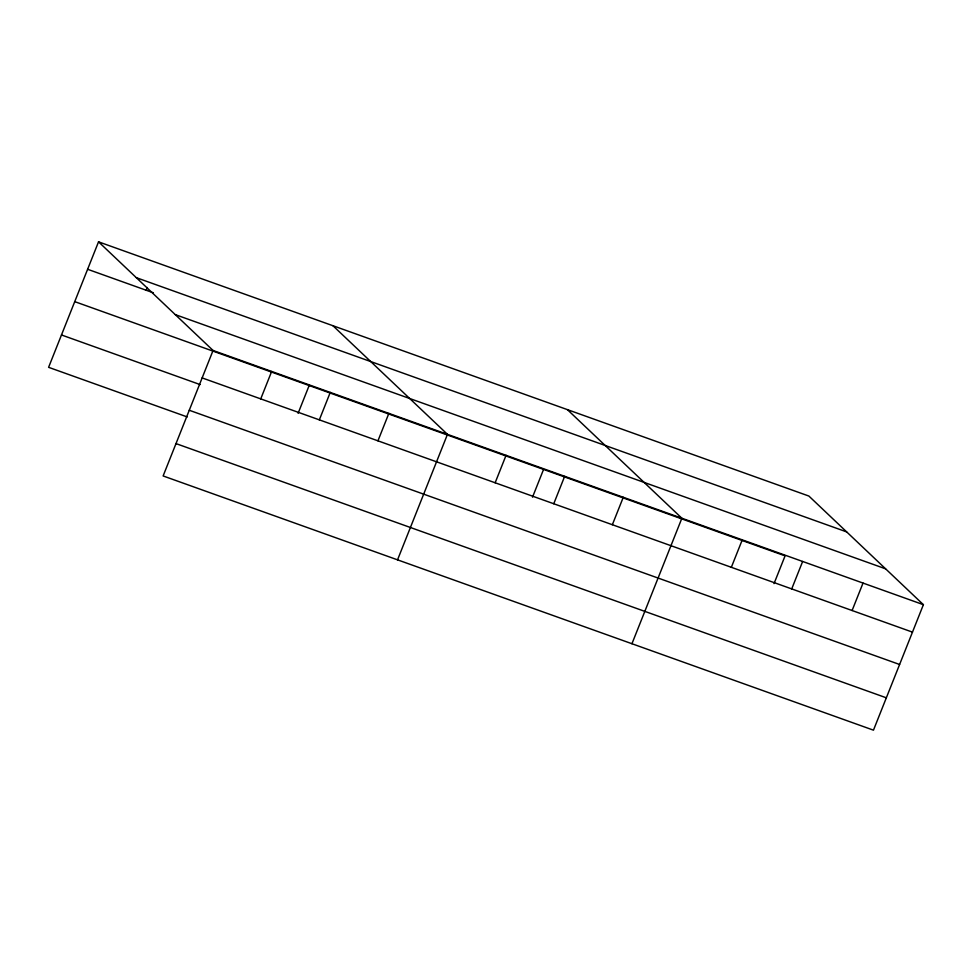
<?xml version="1.0" encoding="UTF-8"?>
<svg xmlns="http://www.w3.org/2000/svg" width="972" height="972" viewBox="0 0 972 972"><rect width="100%" height="100%" fill="white"/><g stroke="black" fill="none" stroke-linecap="round" stroke-linejoin="round"><path stroke-width="1.46" d="M98.537 241.834L213.062 350.467L163.126 475.952L873.464 730.166L923.4 604.681L808.874 496.048L98.537 241.834L48.6 367.319L187.244 416.939M146.213 290.251L147.307 287.505M260.739 398.885L271.662 371.438M298.1 413.307L309.157 385.52M319.338 419.855L330.261 392.409M377.95 440.826L388.873 413.379M397.536 559.848L447.472 434.35L332.946 325.729M495.149 482.768L506.072 455.321M532.51 497.19L543.567 469.415M553.761 503.751L564.671 476.304M612.36 524.722L623.283 497.275M631.946 643.731L681.882 518.246L567.369 409.613M731.345 567.296L742.268 539.849M774.028 583.625L785.084 555.85L74.735 301.636M791.718 588.911L802.641 561.464M852.104 610.513L863.027 583.066M136.335 277.676L846.673 531.903M87.614 269.28L153.369 292.815M175.264 314.612L885.614 568.827M213.062 350.467L923.4 604.681M202.14 377.914L912.477 632.128M61.479 334.963L200.123 384.584M189.261 410.257L899.598 664.484M175.993 443.597L886.343 697.811"/></g></svg>
